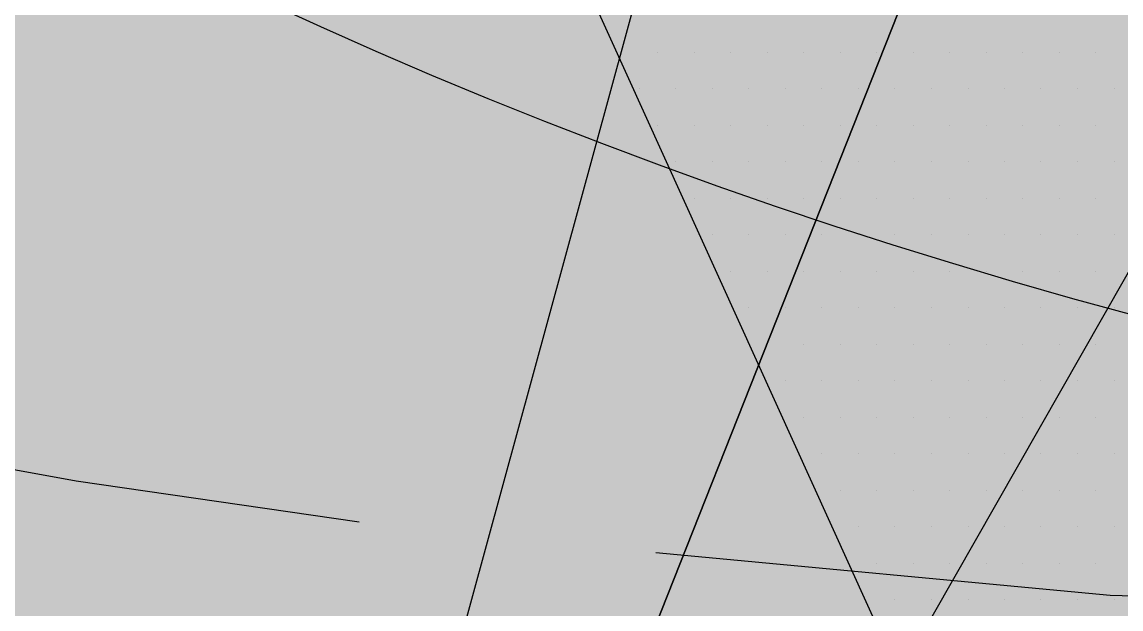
# Paper-space layout 'Layout1' of a CAD drawing. Extents: x -43 to 2298, y -18 to 768.
# Drawn here: x 137.226 to 138.884, y 255.462 to 256.347 of the extents above; entities that cross this region are included whole.
import ezdxf

# ---------------------------------------------------------------- set-up
doc = ezdxf.new("R2010")
doc.units = 0
doc.header["$LTSCALE"] = 2
doc.linetypes.add('CACHEX2', pattern=[0.75, 0.5, -0.25])
doc.layers.add('CARTOUCHE', color=7, linetype='Continuous')
doc.layers.add('LOGO', color=7, linetype='Continuous')

# ---------------------------------------------------------------- blocks, each defined once
blk = doc.blocks.new('A$C715108E3')
at = {"layer": 'LOGO', "color": 131}
for p, q in [((-13.1049, -22.8712), (-13.1049, -22.8712)), ((-13.0934, -22.8712), (-13.0934, -22.8712)), ((-13.0014, -22.8712), (-13.0014, -22.8712)), ((-12.9098, -22.8712), (-12.9098, -22.8712)), ((-12.8178, -22.8712), (-12.8178, -22.8712)), ((-12.7265, -22.8712), (-12.7265, -22.8712)), ((-12.6345, -22.8712), (-12.6345, -22.8712)), ((-12.5424, -22.8712), (-12.5424, -22.8712)), ((-12.4514, -22.8712), (-12.4514, -22.8712)), ((-12.3593, -22.8712), (-12.3593, -22.8712)), ((-12.2673, -22.8712), (-12.2673, -22.8712)), ((-12.1762, -22.8712), (-12.1762, -22.8712)), ((-12.0844, -22.8712), (-12.0844, -22.8712)), ((-11.9924, -22.8712), (-11.9924, -22.8712)), ((-11.9011, -22.8712), (-11.9011, -22.8712)), ((-13.0631, -22.9636), (-13.0631, -22.9636)), ((-13.0473, -22.9636), (-13.0473, -22.9636)), ((-12.9559, -22.9636), (-12.9559, -22.9636)), ((-12.8642, -22.9636), (-12.8642, -22.9636)), ((-12.7722, -22.9636), (-12.7722, -22.9636)), ((-12.6802, -22.9636), (-12.6802, -22.9636)), ((-12.5889, -22.9636), (-12.5889, -22.9636)), ((-12.4971, -22.9636), (-12.4971, -22.9636)), ((-12.4053, -22.9636), (-12.4053, -22.9636)), ((-12.3136, -22.9636), (-12.3136, -22.9636)), ((-12.2216, -22.9636), (-12.2216, -22.9636)), ((-12.1298, -22.9636), (-12.1298, -22.9636)), ((-12.0387, -22.9636), (-12.0387, -22.9636)), ((-11.9465, -22.9636), (-11.9465, -22.9636)), ((-11.8546, -22.9636), (-11.8546, -22.9636)), ((-13.0218, -23.055), (-13.0218, -23.055)), ((-13.0014, -23.055), (-13.0014, -23.055)), ((-12.9098, -23.055), (-12.9098, -23.055)), ((-12.8178, -23.055), (-12.8178, -23.055)), ((-12.7265, -23.055), (-12.7265, -23.055)), ((-12.6345, -23.055), (-12.6345, -23.055)), ((-12.5424, -23.055), (-12.5424, -23.055)), ((-12.4514, -23.055), (-12.4514, -23.055)), ((-12.3593, -23.055), (-12.3593, -23.055)), ((-12.2673, -23.055), (-12.2673, -23.055)), ((-12.1762, -23.055), (-12.1762, -23.055)), ((-12.0844, -23.055), (-12.0844, -23.055)), ((-11.9924, -23.055), (-11.9924, -23.055)), ((-11.9011, -23.055), (-11.9011, -23.055)), ((-12.9799, -23.1463), (-12.9799, -23.1463)), ((-12.9559, -23.1463), (-12.9559, -23.1463)), ((-12.8642, -23.1463), (-12.8642, -23.1463)), ((-12.7722, -23.1463), (-12.7722, -23.1463)), ((-12.6802, -23.1463), (-12.6802, -23.1463)), ((-12.5889, -23.1463), (-12.5889, -23.1463)), ((-12.4971, -23.1463), (-12.4971, -23.1463)), ((-12.4053, -23.1463), (-12.4053, -23.1463)), ((-12.3136, -23.1463), (-12.3136, -23.1463)), ((-12.2216, -23.1463), (-12.2216, -23.1463)), ((-12.1298, -23.1463), (-12.1298, -23.1463)), ((-12.0387, -23.1463), (-12.0387, -23.1463)), ((-11.9465, -23.1463), (-11.9465, -23.1463)), ((-11.8546, -23.1463), (-11.8546, -23.1463)), ((-12.9384, -23.2389), (-12.9384, -23.2389)), ((-12.9098, -23.2389), (-12.9098, -23.2389)), ((-12.8178, -23.2389), (-12.8178, -23.2389)), ((-12.7265, -23.2389), (-12.7265, -23.2389)), ((-12.6345, -23.2389), (-12.6345, -23.2389)), ((-12.5424, -23.2389), (-12.5424, -23.2389)), ((-12.4514, -23.2389), (-12.4514, -23.2389)), ((-12.3593, -23.2389), (-12.3593, -23.2389)), ((-12.2673, -23.2389), (-12.2673, -23.2389)), ((-12.1762, -23.2389), (-12.1762, -23.2389)), ((-12.0844, -23.2389), (-12.0844, -23.2389)), ((-11.9924, -23.2389), (-11.9924, -23.2389)), ((-11.9011, -23.2389), (-11.9011, -23.2389)), ((-12.8968, -23.3303), (-12.8968, -23.3303)), ((-12.8642, -23.3303), (-12.8642, -23.3303)), ((-12.7722, -23.3303), (-12.7722, -23.3303)), ((-12.6802, -23.3303), (-12.6802, -23.3303)), ((-12.5889, -23.3303), (-12.5889, -23.3303)), ((-12.4971, -23.3303), (-12.4971, -23.3303)), ((-12.4053, -23.3303), (-12.4053, -23.3303)), ((-12.3136, -23.3303), (-12.3136, -23.3303)), ((-12.2216, -23.3303), (-12.2216, -23.3303)), ((-12.1298, -23.3303), (-12.1298, -23.3303)), ((-12.0387, -23.3303), (-12.0387, -23.3303)), ((-11.9465, -23.3303), (-11.9465, -23.3303)), ((-11.8546, -23.3303), (-11.8546, -23.3303)), ((-12.8552, -23.4225), (-12.8552, -23.4225)), ((-12.8178, -23.4225), (-12.8178, -23.4225)), ((-12.7265, -23.4225), (-12.7265, -23.4225)), ((-12.6345, -23.4225), (-12.6345, -23.4225)), ((-12.5424, -23.4225), (-12.5424, -23.4225)), ((-12.4514, -23.4225), (-12.4514, -23.4225)), ((-12.3593, -23.4225), (-12.3593, -23.4225)), ((-12.2673, -23.4225), (-12.2673, -23.4225)), ((-12.1762, -23.4225), (-12.1762, -23.4225)), ((-12.0844, -23.4225), (-12.0844, -23.4225)), ((-11.9924, -23.4225), (-11.9924, -23.4225)), ((-11.9011, -23.4225), (-11.9011, -23.4225)), ((-12.8134, -23.5138), (-12.8134, -23.5138)), ((-12.7722, -23.5138), (-12.7722, -23.5138)), ((-12.6802, -23.5138), (-12.6802, -23.5138)), ((-12.5889, -23.5138), (-12.5889, -23.5138)), ((-12.4971, -23.5138), (-12.4971, -23.5138)), ((-12.4053, -23.5138), (-12.4053, -23.5138)), ((-12.3136, -23.5138), (-12.3136, -23.5138)), ((-12.2216, -23.5138), (-12.2216, -23.5138)), ((-12.1298, -23.5138), (-12.1298, -23.5138)), ((-12.0387, -23.5138), (-12.0387, -23.5138)), ((-11.9465, -23.5138), (-11.9465, -23.5138)), ((-11.8546, -23.5138), (-11.8546, -23.5138)), ((-12.7722, -23.6054), (-12.7722, -23.6054)), ((-12.7265, -23.6054), (-12.7265, -23.6054)), ((-12.6345, -23.6054), (-12.6345, -23.6054)), ((-12.5424, -23.6054), (-12.5424, -23.6054)), ((-12.4514, -23.6054), (-12.4514, -23.6054)), ((-12.3593, -23.6054), (-12.3593, -23.6054)), ((-12.2673, -23.6054), (-12.2673, -23.6054)), ((-12.1762, -23.6054), (-12.1762, -23.6054)), ((-12.0844, -23.6054), (-12.0844, -23.6054)), ((-11.9924, -23.6054), (-11.9924, -23.6054)), ((-11.9011, -23.6054), (-11.9011, -23.6054)), ((-12.7302, -23.6976), (-12.7302, -23.6976)), ((-12.6802, -23.6976), (-12.6802, -23.6976)), ((-12.5889, -23.6976), (-12.5889, -23.6976)), ((-12.4971, -23.6976), (-12.4971, -23.6976)), ((-12.4053, -23.6976), (-12.4053, -23.6976)), ((-12.3136, -23.6976), (-12.3136, -23.6976)), ((-12.2216, -23.6976), (-12.2216, -23.6976)), ((-12.1298, -23.6976), (-12.1298, -23.6976)), ((-12.0387, -23.6976), (-12.0387, -23.6976)), ((-11.9465, -23.6976), (-11.9465, -23.6976)), ((-11.8546, -23.6976), (-11.8546, -23.6976)), ((-12.6884, -23.7891), (-12.6884, -23.7891)), ((-12.6345, -23.7891), (-12.6345, -23.7891)), ((-12.5424, -23.7891), (-12.5424, -23.7891)), ((-12.4514, -23.7891), (-12.4514, -23.7891)), ((-12.3593, -23.7891), (-12.3593, -23.7891)), ((-12.2673, -23.7891), (-12.2673, -23.7891)), ((-12.1762, -23.7891), (-12.1762, -23.7891)), ((-12.0844, -23.7891), (-12.0844, -23.7891)), ((-11.9924, -23.7891), (-11.9924, -23.7891)), ((-11.9011, -23.7891), (-11.9011, -23.7891)), ((-12.6472, -23.8804), (-12.6472, -23.8804)), ((-12.5889, -23.8804), (-12.5889, -23.8804)), ((-12.4971, -23.8804), (-12.4971, -23.8804)), ((-12.4053, -23.8804), (-12.4053, -23.8804)), ((-12.3136, -23.8804), (-12.3136, -23.8804)), ((-12.2216, -23.8804), (-12.2216, -23.8804)), ((-12.1298, -23.8804), (-12.1298, -23.8804)), ((-12.0387, -23.8804), (-12.0387, -23.8804)), ((-11.9465, -23.8804), (-11.9465, -23.8804)), ((-11.8546, -23.8804), (-11.8546, -23.8804)), ((-12.605, -23.973), (-12.605, -23.973)), ((-12.5424, -23.973), (-12.5424, -23.973)), ((-12.4514, -23.973), (-12.4514, -23.973)), ((-12.3593, -23.973), (-12.3593, -23.973)), ((-12.2673, -23.973), (-12.2673, -23.973)), ((-12.1762, -23.973), (-12.1762, -23.973)), ((-12.0844, -23.973), (-12.0844, -23.973)), ((-11.9924, -23.973), (-11.9924, -23.973)), ((-11.9011, -23.973), (-11.9011, -23.973)), ((-12.5638, -24.0642), (-12.5638, -24.0642)), ((-12.4971, -24.0642), (-12.4971, -24.0642)), ((-12.4053, -24.0642), (-12.4053, -24.0642)), ((-12.3136, -24.0642), (-12.3136, -24.0642)), ((-12.2216, -24.0642), (-12.2216, -24.0642)), ((-12.1298, -24.0642), (-12.1298, -24.0642)), ((-12.0387, -24.0642), (-12.0387, -24.0642)), ((-11.9465, -24.0642), (-11.9465, -24.0642)), ((-11.8546, -24.0642), (-11.8546, -24.0642)), ((-12.522, -24.1555), (-12.522, -24.1555)), ((-12.4514, -24.1555), (-12.4514, -24.1555)), ((-12.3593, -24.1555), (-12.3593, -24.1555)), ((-12.2673, -24.1555), (-12.2673, -24.1555)), ((-12.1762, -24.1555), (-12.1762, -24.1555)), ((-12.0844, -24.1555), (-12.0844, -24.1555)), ((-11.9924, -24.1555), (-11.9924, -24.1555)), ((-11.9011, -24.1555), (-11.9011, -24.1555)), ((-12.4808, -24.2481), (-12.4808, -24.2481)), ((-12.4053, -24.2481), (-12.4053, -24.2481)), ((-12.3136, -24.2481), (-12.3136, -24.2481)), ((-12.2216, -24.2481), (-12.2216, -24.2481)), ((-12.1298, -24.2481), (-12.1298, -24.2481)), ((-12.0387, -24.2481), (-12.0387, -24.2481)), ((-11.9465, -24.2481), (-11.9465, -24.2481)), ((-11.8546, -24.2481), (-11.8546, -24.2481))]:
    blk.add_line(p, q, dxfattribs=at)
blk.add_lwpolyline([(-15.0643, -20.4719), (-16.7516, -22.8048), (-16.3741, -23.1322), (-15.8207, -23.5348), (-15.4563, -23.799), (-13.7331, -21.4856), (-11.9601, -25.3945), (-11.4761, -25.5469), (-10.7095, -25.798), (-10.0926, -25.8741), (-9.9674, -25.8741), (-12.5584, -19.9248)], dxfattribs=at)
blk = doc.blocks.new('A$C581E6685')
at = {"layer": 'LOGO'}
for color, points in [(40, [(-39.8519, 24.2064), (-46.2303, 8.0935), (-42.1559, 23.0023)]), (32, [(-39.8519, 24.2064), (-38.5844, 21.5046), (-46.2303, 8.0935)])]:
    blk.add_hatch(color=color, dxfattribs=at).paths.add_polyline_path(points)
at = {"layer": 'LOGO', "color": 40}
blk.add_lwpolyline([(-39.8519, 24.2064), (-46.2303, 8.0935), (-42.1559, 23.0023)], close=True, dxfattribs=at)
at = {"layer": 'LOGO', "color": 32}
blk.add_lwpolyline([(-39.8519, 24.2064), (-38.584, 21.5046), (-46.2303, 8.0935)], close=True, dxfattribs=at)
at = {"layer": 'LOGO', "color": 32, "linetype": 'CACHEX2', "ltscale": 1.5}
blk.add_ellipse((-38.0538, 23.8138), major_axis=(-19.0311, -3.534), ratio=0.590567, dxfattribs=at)
at = {"layer": 'LOGO', "color": 32}
blk.add_ellipse((-37.6144, 23.8499), major_axis=(-13.5768, -4.2839), ratio=0.791971, dxfattribs=at)
at = {"layer": 'CARTOUCHE'}
blk.add_blockref('A$C715108E3', (-31.6739, 36.3189), dxfattribs=at)

psp = doc.layouts.get("Layout1")

# ---------------------------------------------------------------- hatches: boundary and pattern name
at = {"layer": 'CARTOUCHE', "true_color": 0xffffff}
h = psp.add_hatch(color=7, dxfattribs=at)
h.dxf.hatch_style = 1
edge = h.paths.add_edge_path()
edge.add_spline(control_points=[(127.7197, 272.4748), (127.7197, 261.5837), (127.7197, 250.6925), (127.7197, 246.8525), (131.5597, 246.8525), (177.0989, 246.8525), (222.6382, 246.8525), (226.4782, 246.8525), (226.4782, 250.6925), (226.4782, 261.5837), (226.4782, 272.4748), (226.4782, 276.3148), (222.6382, 276.3148), (177.0989, 276.3148), (131.5597, 276.3148), (127.7197, 276.3148), (127.7197, 272.4748)], knot_values=[0, 0, 0, 1, 1, 2.570796, 2.570796, 3.570796, 3.570796, 5.141593, 5.141593, 6.141593, 6.141593, 7.712389, 7.712389, 8.712389, 8.712389, 10.283185, 10.283185, 10.283185], weights=[1, 1, 1, 0.707107, 1, 1, 1, 0.707107, 1, 1, 1, 0.707107, 1, 1, 1, 0.707107, 1], degree=2, periodic=0)

# ---------------------------------------------------------------- linework, layer by layer
at = {"layer": 'CARTOUCHE'}
psp.add_rational_spline([(127.7197, 272.4748), (127.7197, 261.5837), (127.7197, 250.6925), (127.7197, 246.8525), (131.5597, 246.8525), (177.0989, 246.8525), (222.6382, 246.8525), (226.4782, 246.8525), (226.4782, 250.6925), (226.4782, 261.5837), (226.4782, 272.4748), (226.4782, 276.3148), (222.6382, 276.3148), (177.0989, 276.3148), (131.5597, 276.3148), (127.7197, 276.3148), (127.7197, 272.4748)], [1, 1, 1, 0.707106781187, 1, 1, 1, 0.707106781187, 1, 1, 1, 0.707106781187, 1, 1, 1, 0.707106781187, 1], degree=2, knots=[0, 0, 0, 1, 1, 2.570796, 2.570796, 3.570796, 3.570796, 5.141593, 5.141593, 6.141593, 6.141593, 7.712389, 7.712389, 8.712389, 8.712389, 10.283185, 10.283185, 10.283185], dxfattribs=at)

# ---------------------------------------------------------------- block references
at = {"layer": 'CARTOUCHE', "xscale": 0.6, "yscale": 0.6, "zscale": 0.6}
psp.add_blockref('A$C581E6685', (164.9904, 248.2331), dxfattribs=at)

doc.saveas('drawing.dxf')
